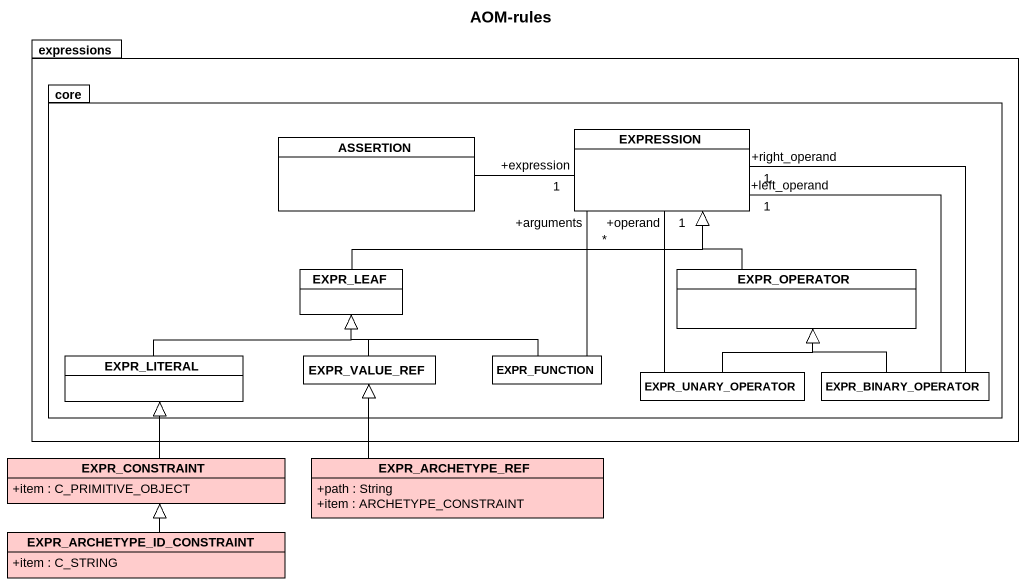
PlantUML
@startuml
title AOM-rules
hide circle
hide empty members
skinparam classAttributeIconSize 0
package expressions {
  package core {
    class EXPRESSION #FFFFFF
    class ASSERTION #FFFFFF
    class EXPR_LEAF #FFFFFF
    class EXPR_OPERATOR #FFFFFF
    class EXPR_LITERAL #FFFFFF
    class EXPR_VALUE_REF #FFFFFF
    class EXPR_FUNCTION #FFFFFF
    class EXPR_UNARY_OPERATOR #FFFFFF
    class EXPR_BINARY_OPERATOR #FFFFFF
  }
}
class EXPR_CONSTRAINT #FFCCCC {
  +item : C_PRIMITIVE_OBJECT
}
class EXPR_ARCHETYPE_REF #FFCCCC {
  +path : String
  +item : ARCHETYPE_CONSTRAINT
}
class EXPR_ARCHETYPE_ID_CONSTRAINT #FFCCCC {
  +item : C_STRING
}
ASSERTION -right- "+expression\n1" EXPRESSION
EXPR_LEAF -right-|> EXPRESSION
EXPR_OPERATOR -up-|> EXPRESSION
EXPR_LITERAL -right-|> EXPR_LEAF
EXPR_VALUE_REF -up-|> EXPR_LEAF
EXPR_FUNCTION -up- "+arguments\n*" EXPRESSION
EXPR_FUNCTION -left-|> EXPR_LEAF
EXPR_UNARY_OPERATOR -up- "+operand\n1" EXPRESSION
EXPR_UNARY_OPERATOR -up-|> EXPR_OPERATOR
EXPR_BINARY_OPERATOR -up- "+right_operand\n1" EXPRESSION
EXPR_BINARY_OPERATOR -up- "+left_operand\n1" EXPRESSION
EXPR_BINARY_OPERATOR -up-|> EXPR_OPERATOR
EXPR_CONSTRAINT -up-|> EXPR_LITERAL
EXPR_ARCHETYPE_REF -up-|> EXPR_VALUE_REF
EXPR_ARCHETYPE_ID_CONSTRAINT -up-|> EXPR_CONSTRAINT
@enduml
